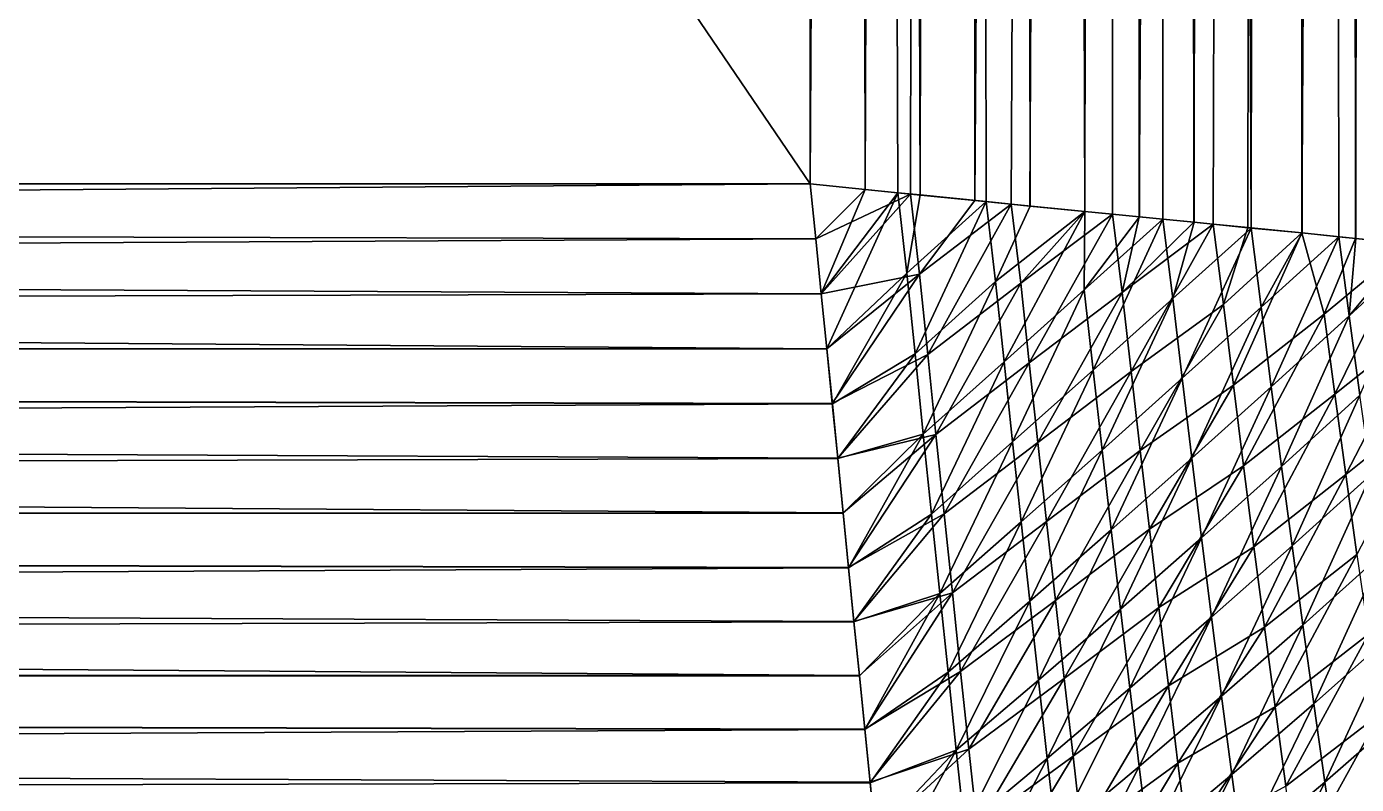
# Model space of a CAD drawing. Header units: metres. Extents: x 0 to 2.08, y -0.12 to 5.68.
# Drawn here: x 1.8686 to 1.9728, y -0.0173 to 0.0421 of the extents above; entities that cross this region are included whole.
import ezdxf

# ---------------------------------------------------------------- set-up
doc = ezdxf.new("R2010")
doc.units = ezdxf.units.M
doc.header["$LTSCALE"] = 65.185185
for name, color, linetype in [('3', 7, 'CONTINUOUS'), ('49', 7, 'CONTINUOUS'), ('5', 7, 'CONTINUOUS'), ('50', 7, 'CONTINUOUS'), ('51', 7, 'CONTINUOUS'), ('52', 7, 'CONTINUOUS'), ('54', 7, 'CONTINUOUS'), ('55', 7, 'CONTINUOUS')]:
    doc.layers.add(name, color=color, linetype=linetype)

msp = doc.modelspace()

# ---------------------------------------------------------------- linework, layer by layer
at = {"layer": '3', "color": 2, "linetype": 'CONTINUOUS'}
for points in [[(1.75709, 2.34701, 0.09868), (0.23, 0.0298, 0.09868), (1.93, 2.29219, 0.09868), (1.75709, 2.34701, 0.09868)], [(0.23, 0.0298, 0.09868), (1.93, 0.0298, 0.09868), (1.93, 2.29219, 0.09868), (0.23, 0.0298, 0.09868)]]:
    msp.add_3dface(points, dxfattribs=at)
at = {"layer": '49', "color": 2, "linetype": 'CONTINUOUS'}
for points in [[(0.23, 0.0298, -3.37132), (1.93, 0.0298, -3.37132), (1.93044, 0.02549, -3.37125), (0.23, 0.0298, -3.37132)], [(0.23, 0.01656, -3.37071), (0.23, 0.0298, -3.37132), (1.9313, 0.01688, -3.37076), (0.23, 0.01656, -3.37071)], [(1.9313, 0.01688, -3.37076), (0.23, 0.0298, -3.37132), (1.93087, 0.02119, -3.37107), (1.9313, 0.01688, -3.37076)], [(1.93087, 0.02119, -3.37107), (0.23, 0.0298, -3.37132), (1.93044, 0.02549, -3.37125), (1.93087, 0.02119, -3.37107)], [(1.93173, 0.01258, -3.37033), (0.23, 0.01656, -3.37071), (1.9313, 0.01688, -3.37076), (1.93173, 0.01258, -3.37033)], [(0.23, 0.00362, -3.36901), (0.23, 0.01656, -3.37071), (1.93259, 0.00401, -3.36908), (0.23, 0.00362, -3.36901)], [(1.93259, 0.00401, -3.36908), (0.23, 0.01656, -3.37071), (1.93216, 0.00829, -3.36977), (1.93259, 0.00401, -3.36908)], [(1.93216, 0.00829, -3.36977), (0.23, 0.01656, -3.37071), (1.93173, 0.01258, -3.37033), (1.93216, 0.00829, -3.36977)], [(1.93301, -0.00026, -3.36827), (0.23, 0.00362, -3.36901), (1.93259, 0.00401, -3.36908), (1.93301, -0.00026, -3.36827)], [(0.23, -0.00903, -3.36621), (0.23, 0.00362, -3.36901), (1.93385, -0.00873, -3.36628), (0.23, -0.00903, -3.36621)], [(1.93385, -0.00873, -3.36628), (0.23, 0.00362, -3.36901), (1.93343, -0.00451, -3.36734), (1.93385, -0.00873, -3.36628)], [(1.93343, -0.00451, -3.36734), (0.23, 0.00362, -3.36901), (1.93301, -0.00026, -3.36827), (1.93343, -0.00451, -3.36734)], [(1.93427, -0.01293, -3.3651), (0.23, -0.00903, -3.36621), (1.93385, -0.00873, -3.36628), (1.93427, -0.01293, -3.3651)], [(0.23, -0.02147, -3.36227), (0.23, -0.00903, -3.36621), (1.93511, -0.02125, -3.36236), (0.23, -0.02147, -3.36227)], [(1.93511, -0.02125, -3.36236), (0.23, -0.00903, -3.36621), (1.93469, -0.0171, -3.3638), (1.93511, -0.02125, -3.36236)], [(1.93469, -0.0171, -3.3638), (0.23, -0.00903, -3.36621), (1.93427, -0.01293, -3.3651), (1.93469, -0.0171, -3.3638)]]:
    msp.add_3dface(points, dxfattribs=at)
at = {"layer": '5', "color": 2, "linetype": 'CONTINUOUS'}
for points in [[(0.23, 0.0298, -3.37132), (0.23, 2.53502, -3.37132), (1.93, 0.0298, -3.37132), (0.23, 0.0298, -3.37132)], [(1.93, 0.0298, -3.37132), (0.23, 2.53502, -3.37132), (1.93, 2.29219, -3.37132), (1.93, 0.0298, -3.37132)]]:
    msp.add_3dface(points, dxfattribs=at)
at = {"layer": '50', "color": 2, "linetype": 'CONTINUOUS'}
for points in [[(1.93, 0.0298, -3.37132), (1.93, 2.29219, -3.37132), (1.94293, 2.28809, -3.37072), (1.93, 0.0298, -3.37132)], [(1.93, 0.0298, -3.37132), (1.94293, 2.28809, -3.37072), (1.9343, 0.02936, -3.37125), (1.93, 0.0298, -3.37132)], [(1.9343, 0.02936, -3.37125), (1.94293, 2.28809, -3.37072), (1.93785, 0.029, -3.37111), (1.9343, 0.02936, -3.37125)], [(1.93785, 0.029, -3.37111), (1.94293, 2.28809, -3.37072), (1.94291, 0.02849, -3.37076), (1.93785, 0.029, -3.37111)], [(1.94293, 2.28809, -3.37072), (1.95554, 2.28409, -3.3691), (1.94291, 0.02849, -3.37076), (1.94293, 2.28809, -3.37072)], [(1.94291, 0.02849, -3.37076), (1.95554, 2.28409, -3.3691), (1.94576, 0.02821, -3.37049), (1.94291, 0.02849, -3.37076)], [(1.94576, 0.02821, -3.37049), (1.95554, 2.28409, -3.3691), (1.94722, 0.02806, -3.37033), (1.94576, 0.02821, -3.37049)], [(1.94722, 0.02806, -3.37033), (1.95554, 2.28409, -3.3691), (1.95151, 0.02764, -3.36977), (1.94722, 0.02806, -3.37033)], [(1.95151, 0.02764, -3.36977), (1.95554, 2.28409, -3.3691), (1.95368, 0.02742, -3.36944), (1.95151, 0.02764, -3.36977)], [(1.95368, 0.02742, -3.36944), (1.95554, 2.28409, -3.3691), (1.95579, 0.02721, -3.36908), (1.95368, 0.02742, -3.36944)], [(1.95554, 2.28409, -3.3691), (1.96785, 2.28019, -3.36646), (1.95579, 0.02721, -3.36908), (1.95554, 2.28409, -3.3691)], [(1.95579, 0.02721, -3.36908), (1.96785, 2.28019, -3.36646), (1.96006, 0.02679, -3.36827), (1.95579, 0.02721, -3.36908)], [(1.96006, 0.02679, -3.36827), (1.96785, 2.28019, -3.36646), (1.96159, 0.02664, -3.36795), (1.96006, 0.02679, -3.36827)], [(1.96159, 0.02664, -3.36795), (1.96785, 2.28019, -3.36646), (1.9643, 0.02637, -3.36734), (1.96159, 0.02664, -3.36795)], [(1.9643, 0.02637, -3.36734), (1.96785, 2.28019, -3.36646), (1.96853, 0.02595, -3.36628), (1.9643, 0.02637, -3.36734)], [(1.96785, 2.28019, -3.36646), (1.97991, 2.27637, -3.36276), (1.96853, 0.02595, -3.36628), (1.96785, 2.28019, -3.36646)], [(1.96853, 0.02595, -3.36628), (1.97991, 2.27637, -3.36276), (1.97273, 0.02553, -3.3651), (1.96853, 0.02595, -3.36628)], [(1.97273, 0.02553, -3.3651), (1.97991, 2.27637, -3.36276), (1.9769, 0.02511, -3.36379), (1.97273, 0.02553, -3.3651)]]:
    msp.add_3dface(points, dxfattribs=at)
at = {"layer": '51', "color": 2, "linetype": 'CONTINUOUS'}
for points in [[(1.93, 2.29219, 0.09868), (1.93, 0.0298, 0.09868), (1.93431, 0.02936, 0.09862), (1.93, 2.29219, 0.09868)], [(1.94293, 2.28809, 0.09809), (1.93, 2.29219, 0.09868), (1.93862, 0.02893, 0.09844), (1.94293, 2.28809, 0.09809)], [(1.93862, 0.02893, 0.09844), (1.93, 2.29219, 0.09868), (1.93687, 0.0291, 0.09853), (1.93862, 0.02893, 0.09844)], [(1.93687, 0.0291, 0.09853), (1.93, 2.29219, 0.09868), (1.93431, 0.02936, 0.09862), (1.93687, 0.0291, 0.09853)], [(1.94378, 0.02841, 0.09805), (1.94293, 2.28809, 0.09809), (1.93862, 0.02893, 0.09844), (1.94378, 0.02841, 0.09805)], [(1.95554, 2.28409, 0.09647), (1.94293, 2.28809, 0.09809), (1.95153, 0.02763, 0.09713), (1.95554, 2.28409, 0.09647)], [(1.95153, 0.02763, 0.09713), (1.94293, 2.28809, 0.09809), (1.94723, 0.02806, 0.09769), (1.95153, 0.02763, 0.09713)], [(1.94723, 0.02806, 0.09769), (1.94293, 2.28809, 0.09809), (1.94378, 0.02841, 0.09805), (1.94723, 0.02806, 0.09769)], [(1.95581, 0.02721, 0.09645), (1.95554, 2.28409, 0.09647), (1.95153, 0.02763, 0.09713), (1.95581, 0.02721, 0.09645)], [(1.96785, 2.28019, 0.09383), (1.95554, 2.28409, 0.09647), (1.96455, 0.02634, 0.09465), (1.96785, 2.28019, 0.09383)], [(1.96455, 0.02634, 0.09465), (1.95554, 2.28409, 0.09647), (1.96008, 0.02679, 0.09564), (1.96455, 0.02634, 0.09465)], [(1.96008, 0.02679, 0.09564), (1.95554, 2.28409, 0.09647), (1.95764, 0.02703, 0.09612), (1.96008, 0.02679, 0.09564)], [(1.95764, 0.02703, 0.09612), (1.95554, 2.28409, 0.09647), (1.95581, 0.02721, 0.09645), (1.95764, 0.02703, 0.09612)], [(1.96855, 0.02595, 0.09364), (1.96785, 2.28019, 0.09383), (1.96455, 0.02634, 0.09465), (1.96855, 0.02595, 0.09364)], [(1.97991, 2.27637, 0.09013), (1.96785, 2.28019, 0.09383), (1.97823, 0.02497, 0.09072), (1.97991, 2.27637, 0.09013)], [(1.97823, 0.02497, 0.09072), (1.96785, 2.28019, 0.09383), (1.97693, 0.02511, 0.09115), (1.97823, 0.02497, 0.09072)], [(1.97693, 0.02511, 0.09115), (1.96785, 2.28019, 0.09383), (1.97275, 0.02553, 0.09246), (1.97693, 0.02511, 0.09115)], [(1.97275, 0.02553, 0.09246), (1.96785, 2.28019, 0.09383), (1.97143, 0.02566, 0.09285), (1.97275, 0.02553, 0.09246)], [(1.97143, 0.02566, 0.09285), (1.96785, 2.28019, 0.09383), (1.96855, 0.02595, 0.09364), (1.97143, 0.02566, 0.09285)]]:
    msp.add_3dface(points, dxfattribs=at)
at = {"layer": '52', "color": 2, "linetype": 'CONTINUOUS'}
for points in [[(1.93, 0.0298, 0.09868), (0.23, 0.0298, 0.09868), (0.23, 0.01656, 0.09808), (1.93, 0.0298, 0.09868)], [(1.93, 0.0298, 0.09868), (0.23, 0.01656, 0.09808), (1.93044, 0.02549, 0.09862), (1.93, 0.0298, 0.09868)], [(1.93044, 0.02549, 0.09862), (0.23, 0.01656, 0.09808), (1.93087, 0.02118, 0.09844), (1.93044, 0.02549, 0.09862)], [(1.93087, 0.02118, 0.09844), (0.23, 0.01656, 0.09808), (1.9313, 0.01687, 0.09813), (1.93087, 0.02118, 0.09844)], [(1.9313, 0.01687, 0.09813), (0.23, 0.01656, 0.09808), (1.93174, 0.01257, 0.09769), (1.9313, 0.01687, 0.09813)], [(0.23, 0.01656, 0.09808), (0.23, 0.00362, 0.09637), (1.93174, 0.01257, 0.09769), (0.23, 0.01656, 0.09808)], [(1.93174, 0.01257, 0.09769), (0.23, 0.00362, 0.09637), (1.93216, 0.00827, 0.09713), (1.93174, 0.01257, 0.09769)], [(1.93216, 0.00827, 0.09713), (0.23, 0.00362, 0.09637), (1.93259, 0.00399, 0.09645), (1.93216, 0.00827, 0.09713)], [(1.93259, 0.00399, 0.09645), (0.23, 0.00362, 0.09637), (1.93301, -0.00028, 0.09564), (1.93259, 0.00399, 0.09645)], [(0.23, 0.00362, 0.09637), (0.23, -0.00903, 0.09357), (1.93301, -0.00028, 0.09564), (0.23, 0.00362, 0.09637)], [(1.93301, -0.00028, 0.09564), (0.23, -0.00903, 0.09357), (1.93343, -0.00453, 0.0947), (1.93301, -0.00028, 0.09564)], [(1.93343, -0.00453, 0.0947), (0.23, -0.00903, 0.09357), (1.93385, -0.00875, 0.09364), (1.93343, -0.00453, 0.0947)], [(1.93385, -0.00875, 0.09364), (0.23, -0.00903, 0.09357), (1.93427, -0.01296, 0.09246), (1.93385, -0.00875, 0.09364)], [(0.23, -0.00903, 0.09357), (0.23, -0.02147, 0.08964), (1.93427, -0.01296, 0.09246), (0.23, -0.00903, 0.09357)], [(1.93427, -0.01296, 0.09246), (0.23, -0.02147, 0.08964), (1.93469, -0.01713, 0.09115), (1.93427, -0.01296, 0.09246)], [(1.93469, -0.01713, 0.09115), (0.23, -0.02147, 0.08964), (1.93511, -0.02127, 0.08972), (1.93469, -0.01713, 0.09115)]]:
    msp.add_3dface(points, dxfattribs=at)
at = {"layer": '54', "color": 2, "linetype": 'CONTINUOUS'}
for points in [[(1.93431, 0.02936, 0.09862), (1.93, 0.0298, 0.09868), (1.93044, 0.02549, 0.09862), (1.93431, 0.02936, 0.09862)], [(1.93431, 0.02936, 0.09862), (1.93044, 0.02549, 0.09862), (1.93087, 0.02118, 0.09844), (1.93431, 0.02936, 0.09862)], [(1.93687, 0.0291, 0.09853), (1.93431, 0.02936, 0.09862), (1.93087, 0.02118, 0.09844), (1.93687, 0.0291, 0.09853)], [(1.93687, 0.0291, 0.09853), (1.93087, 0.02118, 0.09844), (1.9313, 0.01687, 0.09813), (1.93687, 0.0291, 0.09853)], [(1.93687, 0.0291, 0.09853), (1.9313, 0.01687, 0.09813), (1.93757, 0.02279, 0.09835), (1.93687, 0.0291, 0.09853)], [(1.93862, 0.02893, 0.09844), (1.93687, 0.0291, 0.09853), (1.93757, 0.02279, 0.09835), (1.93862, 0.02893, 0.09844)], [(1.94378, 0.02841, 0.09805), (1.93862, 0.02893, 0.09844), (1.93757, 0.02279, 0.09835), (1.94378, 0.02841, 0.09805)], [(1.94378, 0.02841, 0.09805), (1.93757, 0.02279, 0.09835), (1.93822, 0.01647, 0.09792), (1.94378, 0.02841, 0.09805)], [(1.94378, 0.02841, 0.09805), (1.93822, 0.01647, 0.09792), (1.94453, 0.02214, 0.09784), (1.94378, 0.02841, 0.09805)], [(1.94723, 0.02806, 0.09769), (1.94378, 0.02841, 0.09805), (1.94453, 0.02214, 0.09784), (1.94723, 0.02806, 0.09769)], [(1.95153, 0.02763, 0.09713), (1.94723, 0.02806, 0.09769), (1.94453, 0.02214, 0.09784), (1.95153, 0.02763, 0.09713)], [(1.95153, 0.02763, 0.09713), (1.94453, 0.02214, 0.09784), (1.94519, 0.01585, 0.09738), (1.95153, 0.02763, 0.09713)], [(1.95153, 0.02763, 0.09713), (1.94519, 0.01585, 0.09738), (1.95148, 0.02149, 0.09701), (1.95153, 0.02763, 0.09713)], [(1.95581, 0.02721, 0.09645), (1.95153, 0.02763, 0.09713), (1.95148, 0.02149, 0.09701), (1.95581, 0.02721, 0.09645)], [(1.95764, 0.02703, 0.09612), (1.95581, 0.02721, 0.09645), (1.95148, 0.02149, 0.09701), (1.95764, 0.02703, 0.09612)], [(1.95764, 0.02703, 0.09612), (1.95148, 0.02149, 0.09701), (1.95217, 0.01521, 0.09651), (1.95764, 0.02703, 0.09612)], [(1.95764, 0.02703, 0.09612), (1.95217, 0.01521, 0.09651), (1.95842, 0.02082, 0.09584), (1.95764, 0.02703, 0.09612)], [(1.96008, 0.02679, 0.09564), (1.95764, 0.02703, 0.09612), (1.95842, 0.02082, 0.09584), (1.96008, 0.02679, 0.09564)], [(1.96455, 0.02634, 0.09465), (1.96008, 0.02679, 0.09564), (1.95842, 0.02082, 0.09584), (1.96455, 0.02634, 0.09465)], [(1.96455, 0.02634, 0.09465), (1.95842, 0.02082, 0.09584), (1.95915, 0.01456, 0.0953), (1.96455, 0.02634, 0.09465)], [(1.96455, 0.02634, 0.09465), (1.95915, 0.01456, 0.0953), (1.96534, 0.02014, 0.09433), (1.96455, 0.02634, 0.09465)], [(1.96855, 0.02595, 0.09364), (1.96455, 0.02634, 0.09465), (1.96534, 0.02014, 0.09433), (1.96855, 0.02595, 0.09364)], [(1.97143, 0.02566, 0.09285), (1.96855, 0.02595, 0.09364), (1.96534, 0.02014, 0.09433), (1.97143, 0.02566, 0.09285)], [(1.97143, 0.02566, 0.09285), (1.96534, 0.02014, 0.09433), (1.96613, 0.0139, 0.09374), (1.97143, 0.02566, 0.09285)], [(1.97143, 0.02566, 0.09285), (1.96613, 0.0139, 0.09374), (1.97224, 0.01946, 0.09248), (1.97143, 0.02566, 0.09285)], [(1.97275, 0.02553, 0.09246), (1.97143, 0.02566, 0.09285), (1.97224, 0.01946, 0.09248), (1.97275, 0.02553, 0.09246)], [(1.97693, 0.02511, 0.09115), (1.97275, 0.02553, 0.09246), (1.97224, 0.01946, 0.09248), (1.97693, 0.02511, 0.09115)], [(1.97823, 0.02497, 0.09072), (1.97693, 0.02511, 0.09115), (1.97224, 0.01946, 0.09248), (1.97823, 0.02497, 0.09072)], [(1.97823, 0.02497, 0.09072), (1.97224, 0.01946, 0.09248), (1.97308, 0.01325, 0.09183), (1.97823, 0.02497, 0.09072)], [(1.9313, 0.01687, 0.09813), (1.93174, 0.01257, 0.09769), (1.93757, 0.02279, 0.09835), (1.9313, 0.01687, 0.09813)], [(1.93757, 0.02279, 0.09835), (1.93174, 0.01257, 0.09769), (1.93822, 0.01647, 0.09792), (1.93757, 0.02279, 0.09835)], [(1.93822, 0.01647, 0.09792), (1.93886, 0.01017, 0.09723), (1.94453, 0.02214, 0.09784), (1.93822, 0.01647, 0.09792)], [(1.94453, 0.02214, 0.09784), (1.93886, 0.01017, 0.09723), (1.94519, 0.01585, 0.09738), (1.94453, 0.02214, 0.09784)], [(1.94519, 0.01585, 0.09738), (1.94586, 0.00957, 0.09666), (1.95148, 0.02149, 0.09701), (1.94519, 0.01585, 0.09738)], [(1.95148, 0.02149, 0.09701), (1.94586, 0.00957, 0.09666), (1.95217, 0.01521, 0.09651), (1.95148, 0.02149, 0.09701)], [(1.95217, 0.01521, 0.09651), (1.95288, 0.00894, 0.09575), (1.95842, 0.02082, 0.09584), (1.95217, 0.01521, 0.09651)], [(1.95842, 0.02082, 0.09584), (1.95288, 0.00894, 0.09575), (1.95915, 0.01456, 0.0953), (1.95842, 0.02082, 0.09584)], [(1.95915, 0.01456, 0.0953), (1.9599, 0.0083, 0.09449), (1.96534, 0.02014, 0.09433), (1.95915, 0.01456, 0.0953)], [(1.96534, 0.02014, 0.09433), (1.9599, 0.0083, 0.09449), (1.96613, 0.0139, 0.09374), (1.96534, 0.02014, 0.09433)], [(1.96613, 0.0139, 0.09374), (1.96693, 0.00766, 0.09287), (1.97224, 0.01946, 0.09248), (1.96613, 0.0139, 0.09374)], [(1.97224, 0.01946, 0.09248), (1.96693, 0.00766, 0.09287), (1.97308, 0.01325, 0.09183), (1.97224, 0.01946, 0.09248)], [(1.93174, 0.01257, 0.09769), (1.93216, 0.00827, 0.09713), (1.93822, 0.01647, 0.09792), (1.93174, 0.01257, 0.09769)], [(1.93822, 0.01647, 0.09792), (1.93216, 0.00827, 0.09713), (1.93886, 0.01017, 0.09723), (1.93822, 0.01647, 0.09792)], [(1.93886, 0.01017, 0.09723), (1.93951, 0.00392, 0.09627), (1.94519, 0.01585, 0.09738), (1.93886, 0.01017, 0.09723)], [(1.94519, 0.01585, 0.09738), (1.93951, 0.00392, 0.09627), (1.94586, 0.00957, 0.09666), (1.94519, 0.01585, 0.09738)], [(1.94586, 0.00957, 0.09666), (1.94653, 0.00331, 0.09566), (1.95217, 0.01521, 0.09651), (1.94586, 0.00957, 0.09666)], [(1.95217, 0.01521, 0.09651), (1.94653, 0.00331, 0.09566), (1.95288, 0.00894, 0.09575), (1.95217, 0.01521, 0.09651)], [(1.95288, 0.00894, 0.09575), (1.95359, 0.00269, 0.09471), (1.95915, 0.01456, 0.0953), (1.95288, 0.00894, 0.09575)], [(1.95915, 0.01456, 0.0953), (1.95359, 0.00269, 0.09471), (1.9599, 0.0083, 0.09449), (1.95915, 0.01456, 0.0953)], [(1.9599, 0.0083, 0.09449), (1.96067, 0.00206, 0.0934), (1.96613, 0.0139, 0.09374), (1.9599, 0.0083, 0.09449)], [(1.96613, 0.0139, 0.09374), (1.96067, 0.00206, 0.0934), (1.96693, 0.00766, 0.09287), (1.96613, 0.0139, 0.09374)], [(1.96693, 0.00766, 0.09287), (1.96776, 0.00143, 0.09172), (1.97308, 0.01325, 0.09183), (1.96693, 0.00766, 0.09287)], [(1.97308, 0.01325, 0.09183), (1.96776, 0.00143, 0.09172), (1.97395, 0.00703, 0.09089), (1.97308, 0.01325, 0.09183)], [(1.93216, 0.00827, 0.09713), (1.93259, 0.00399, 0.09645), (1.93886, 0.01017, 0.09723), (1.93216, 0.00827, 0.09713)], [(1.93259, 0.00399, 0.09645), (1.93301, -0.00028, 0.09564), (1.93886, 0.01017, 0.09723), (1.93259, 0.00399, 0.09645)], [(1.93886, 0.01017, 0.09723), (1.93301, -0.00028, 0.09564), (1.93951, 0.00392, 0.09627), (1.93886, 0.01017, 0.09723)], [(1.93951, 0.00392, 0.09627), (1.94015, -0.0023, 0.09504), (1.94586, 0.00957, 0.09666), (1.93951, 0.00392, 0.09627)], [(1.94586, 0.00957, 0.09666), (1.94015, -0.0023, 0.09504), (1.94653, 0.00331, 0.09566), (1.94586, 0.00957, 0.09666)], [(1.94653, 0.00331, 0.09566), (1.94721, -0.00291, 0.0944), (1.95288, 0.00894, 0.09575), (1.94653, 0.00331, 0.09566)], [(1.95288, 0.00894, 0.09575), (1.94721, -0.00291, 0.0944), (1.95359, 0.00269, 0.09471), (1.95288, 0.00894, 0.09575)], [(1.95359, 0.00269, 0.09471), (1.95432, -0.00354, 0.0934), (1.9599, 0.0083, 0.09449), (1.95359, 0.00269, 0.09471)], [(1.9599, 0.0083, 0.09449), (1.95432, -0.00354, 0.0934), (1.96067, 0.00206, 0.0934), (1.9599, 0.0083, 0.09449)], [(1.96067, 0.00206, 0.0934), (1.96145, -0.00416, 0.09203), (1.96693, 0.00766, 0.09287), (1.96067, 0.00206, 0.0934)], [(1.96693, 0.00766, 0.09287), (1.96145, -0.00416, 0.09203), (1.96776, 0.00143, 0.09172), (1.96693, 0.00766, 0.09287)], [(1.96776, 0.00143, 0.09172), (1.9686, -0.00478, 0.09028), (1.97395, 0.00703, 0.09089), (1.96776, 0.00143, 0.09172)], [(1.97395, 0.00703, 0.09089), (1.9686, -0.00478, 0.09028), (1.97485, 0.00082, 0.08967), (1.97395, 0.00703, 0.09089)], [(1.93301, -0.00028, 0.09564), (1.93343, -0.00453, 0.0947), (1.93951, 0.00392, 0.09627), (1.93301, -0.00028, 0.09564)], [(1.93951, 0.00392, 0.09627), (1.93343, -0.00453, 0.0947), (1.94015, -0.0023, 0.09504), (1.93951, 0.00392, 0.09627)], [(1.94015, -0.0023, 0.09504), (1.9408, -0.00847, 0.09355), (1.94653, 0.00331, 0.09566), (1.94015, -0.0023, 0.09504)], [(1.94653, 0.00331, 0.09566), (1.9408, -0.00847, 0.09355), (1.94721, -0.00291, 0.0944), (1.94653, 0.00331, 0.09566)], [(1.94721, -0.00291, 0.0944), (1.9479, -0.0091, 0.09286), (1.95359, 0.00269, 0.09471), (1.94721, -0.00291, 0.0944)], [(1.95359, 0.00269, 0.09471), (1.9479, -0.0091, 0.09286), (1.95432, -0.00354, 0.0934), (1.95359, 0.00269, 0.09471)], [(1.95432, -0.00354, 0.0934), (1.95505, -0.00973, 0.09181), (1.96067, 0.00206, 0.0934), (1.95432, -0.00354, 0.0934)], [(1.96067, 0.00206, 0.0934), (1.95505, -0.00973, 0.09181), (1.96145, -0.00416, 0.09203), (1.96067, 0.00206, 0.0934)], [(1.96145, -0.00416, 0.09203), (1.96224, -0.01035, 0.09038), (1.96776, 0.00143, 0.09172), (1.96145, -0.00416, 0.09203)], [(1.96776, 0.00143, 0.09172), (1.96224, -0.01035, 0.09038), (1.9686, -0.00478, 0.09028), (1.96776, 0.00143, 0.09172)], [(1.9686, -0.00478, 0.09028), (1.96946, -0.01095, 0.08857), (1.97485, 0.00082, 0.08967), (1.9686, -0.00478, 0.09028)], [(1.97485, 0.00082, 0.08967), (1.96946, -0.01095, 0.08857), (1.97576, -0.00536, 0.08816), (1.97485, 0.00082, 0.08967)], [(1.93343, -0.00453, 0.0947), (1.93385, -0.00875, 0.09364), (1.94015, -0.0023, 0.09504), (1.93343, -0.00453, 0.0947)], [(1.93385, -0.00875, 0.09364), (1.93427, -0.01296, 0.09246), (1.94015, -0.0023, 0.09504), (1.93385, -0.00875, 0.09364)], [(1.94015, -0.0023, 0.09504), (1.93427, -0.01296, 0.09246), (1.9408, -0.00847, 0.09355), (1.94015, -0.0023, 0.09504)], [(1.9408, -0.00847, 0.09355), (1.94144, -0.01459, 0.09179), (1.94721, -0.00291, 0.0944), (1.9408, -0.00847, 0.09355)], [(1.94721, -0.00291, 0.0944), (1.94144, -0.01459, 0.09179), (1.9479, -0.0091, 0.09286), (1.94721, -0.00291, 0.0944)], [(1.9479, -0.0091, 0.09286), (1.94858, -0.01523, 0.09105), (1.95432, -0.00354, 0.0934), (1.9479, -0.0091, 0.09286)], [(1.95432, -0.00354, 0.0934), (1.94858, -0.01523, 0.09105), (1.95505, -0.00973, 0.09181), (1.95432, -0.00354, 0.0934)], [(1.95505, -0.00973, 0.09181), (1.95579, -0.01586, 0.08995), (1.96145, -0.00416, 0.09203), (1.95505, -0.00973, 0.09181)], [(1.96145, -0.00416, 0.09203), (1.95579, -0.01586, 0.08995), (1.96224, -0.01035, 0.09038), (1.96145, -0.00416, 0.09203)], [(1.96224, -0.01035, 0.09038), (1.96304, -0.01649, 0.08845), (1.9686, -0.00478, 0.09028), (1.96224, -0.01035, 0.09038)], [(1.9686, -0.00478, 0.09028), (1.96304, -0.01649, 0.08845), (1.96946, -0.01095, 0.08857), (1.9686, -0.00478, 0.09028)], [(1.96946, -0.01095, 0.08857), (1.97034, -0.01708, 0.08656), (1.97576, -0.00536, 0.08816), (1.96946, -0.01095, 0.08857)], [(1.97576, -0.00536, 0.08816), (1.97034, -0.01708, 0.08656), (1.9767, -0.01152, 0.08635), (1.97576, -0.00536, 0.08816)], [(1.93427, -0.01296, 0.09246), (1.93469, -0.01713, 0.09115), (1.9408, -0.00847, 0.09355), (1.93427, -0.01296, 0.09246)], [(1.9408, -0.00847, 0.09355), (1.93469, -0.01713, 0.09115), (1.94144, -0.01459, 0.09179), (1.9408, -0.00847, 0.09355)], [(1.94144, -0.01459, 0.09179), (1.94208, -0.02064, 0.08977), (1.9479, -0.0091, 0.09286), (1.94144, -0.01459, 0.09179)], [(1.9479, -0.0091, 0.09286), (1.94208, -0.02064, 0.08977), (1.94858, -0.01523, 0.09105), (1.9479, -0.0091, 0.09286)], [(1.94858, -0.01523, 0.09105), (1.94927, -0.02129, 0.08898), (1.95505, -0.00973, 0.09181), (1.94858, -0.01523, 0.09105)], [(1.95505, -0.00973, 0.09181), (1.94927, -0.02129, 0.08898), (1.95579, -0.01586, 0.08995), (1.95505, -0.00973, 0.09181)], [(1.95579, -0.01586, 0.08995), (1.95654, -0.02194, 0.08781), (1.96224, -0.01035, 0.09038), (1.95579, -0.01586, 0.08995)], [(1.96224, -0.01035, 0.09038), (1.95654, -0.02194, 0.08781), (1.96304, -0.01649, 0.08845), (1.96224, -0.01035, 0.09038)], [(1.96304, -0.01649, 0.08845), (1.96386, -0.02256, 0.08624), (1.96946, -0.01095, 0.08857), (1.96304, -0.01649, 0.08845)], [(1.96946, -0.01095, 0.08857), (1.96386, -0.02256, 0.08624), (1.97034, -0.01708, 0.08656), (1.96946, -0.01095, 0.08857)], [(1.97034, -0.01708, 0.08656), (1.97122, -0.02314, 0.08426), (1.9767, -0.01152, 0.08635), (1.97034, -0.01708, 0.08656)], [(1.9767, -0.01152, 0.08635), (1.97122, -0.02314, 0.08426), (1.97765, -0.01762, 0.08425), (1.9767, -0.01152, 0.08635)], [(1.93469, -0.01713, 0.09115), (1.93511, -0.02127, 0.08972), (1.94144, -0.01459, 0.09179), (1.93469, -0.01713, 0.09115)], [(1.93511, -0.02127, 0.08972), (1.93553, -0.02537, 0.08817), (1.94144, -0.01459, 0.09179), (1.93511, -0.02127, 0.08972)], [(1.94144, -0.01459, 0.09179), (1.93553, -0.02537, 0.08817), (1.94208, -0.02064, 0.08977), (1.94144, -0.01459, 0.09179)], [(1.94208, -0.02064, 0.08977), (1.94272, -0.02661, 0.08748), (1.94858, -0.01523, 0.09105), (1.94208, -0.02064, 0.08977)], [(1.94858, -0.01523, 0.09105), (1.94272, -0.02661, 0.08748), (1.94927, -0.02129, 0.08898), (1.94858, -0.01523, 0.09105)], [(1.94927, -0.02129, 0.08898), (1.94996, -0.02728, 0.08664), (1.95579, -0.01586, 0.08995), (1.94927, -0.02129, 0.08898)], [(1.95579, -0.01586, 0.08995), (1.94996, -0.02728, 0.08664), (1.95654, -0.02194, 0.08781), (1.95579, -0.01586, 0.08995)], [(1.95654, -0.02194, 0.08781), (1.95729, -0.02794, 0.08541), (1.96304, -0.01649, 0.08845), (1.95654, -0.02194, 0.08781)], [(1.96304, -0.01649, 0.08845), (1.95729, -0.02794, 0.08541), (1.96386, -0.02256, 0.08624), (1.96304, -0.01649, 0.08845)], [(1.96386, -0.02256, 0.08624), (1.96468, -0.02856, 0.08375), (1.97034, -0.01708, 0.08656), (1.96386, -0.02256, 0.08624)], [(1.97034, -0.01708, 0.08656), (1.96468, -0.02856, 0.08375), (1.97122, -0.02314, 0.08426), (1.97034, -0.01708, 0.08656)]]:
    msp.add_3dface(points, dxfattribs=at)
at = {"layer": '55', "color": 2, "linetype": 'CONTINUOUS'}
for points in [[(1.93044, 0.02549, -3.37125), (1.93, 0.0298, -3.37132), (1.9343, 0.02936, -3.37125), (1.93044, 0.02549, -3.37125)], [(1.93044, 0.02549, -3.37125), (1.9343, 0.02936, -3.37125), (1.93785, 0.029, -3.37111), (1.93044, 0.02549, -3.37125)], [(1.93087, 0.02119, -3.37107), (1.93044, 0.02549, -3.37125), (1.93785, 0.029, -3.37111), (1.93087, 0.02119, -3.37107)], [(1.93087, 0.02119, -3.37107), (1.93785, 0.029, -3.37111), (1.93856, 0.02272, -3.37093), (1.93087, 0.02119, -3.37107)], [(1.93785, 0.029, -3.37111), (1.94291, 0.02849, -3.37076), (1.93856, 0.02272, -3.37093), (1.93785, 0.029, -3.37111)], [(1.94291, 0.02849, -3.37076), (1.94576, 0.02821, -3.37049), (1.93856, 0.02272, -3.37093), (1.94291, 0.02849, -3.37076)], [(1.94576, 0.02821, -3.37049), (1.93921, 0.01643, -3.3705), (1.93856, 0.02272, -3.37093), (1.94576, 0.02821, -3.37049)], [(1.93921, 0.01643, -3.3705), (1.94576, 0.02821, -3.37049), (1.94651, 0.02201, -3.37027), (1.93921, 0.01643, -3.3705)], [(1.94576, 0.02821, -3.37049), (1.94722, 0.02806, -3.37033), (1.95151, 0.02764, -3.36977), (1.94576, 0.02821, -3.37049)], [(1.94576, 0.02821, -3.37049), (1.95151, 0.02764, -3.36977), (1.94651, 0.02201, -3.37027), (1.94576, 0.02821, -3.37049)], [(1.95151, 0.02764, -3.36977), (1.95368, 0.02742, -3.36944), (1.94651, 0.02201, -3.37027), (1.95151, 0.02764, -3.36977)], [(1.95368, 0.02742, -3.36944), (1.94717, 0.01577, -3.36981), (1.94651, 0.02201, -3.37027), (1.95368, 0.02742, -3.36944)], [(1.94717, 0.01577, -3.36981), (1.95368, 0.02742, -3.36944), (1.95444, 0.02128, -3.36918), (1.94717, 0.01577, -3.36981)], [(1.95368, 0.02742, -3.36944), (1.95579, 0.02721, -3.36908), (1.95444, 0.02128, -3.36918), (1.95368, 0.02742, -3.36944)], [(1.95579, 0.02721, -3.36908), (1.96006, 0.02679, -3.36827), (1.95444, 0.02128, -3.36918), (1.95579, 0.02721, -3.36908)], [(1.96006, 0.02679, -3.36827), (1.96159, 0.02664, -3.36795), (1.95444, 0.02128, -3.36918), (1.96006, 0.02679, -3.36827)], [(1.96159, 0.02664, -3.36795), (1.95515, 0.01509, -3.36868), (1.95444, 0.02128, -3.36918), (1.96159, 0.02664, -3.36795)], [(1.95515, 0.01509, -3.36868), (1.96159, 0.02664, -3.36795), (1.96239, 0.02035, -3.36764), (1.95515, 0.01509, -3.36868)], [(1.96159, 0.02664, -3.36795), (1.9643, 0.02637, -3.36734), (1.96239, 0.02035, -3.36764), (1.96159, 0.02664, -3.36795)], [(1.9643, 0.02637, -3.36734), (1.96853, 0.02595, -3.36628), (1.96239, 0.02035, -3.36764), (1.9643, 0.02637, -3.36734)], [(1.96853, 0.02595, -3.36628), (1.96316, 0.01402, -3.36706), (1.96239, 0.02035, -3.36764), (1.96853, 0.02595, -3.36628)], [(1.96316, 0.01402, -3.36706), (1.96853, 0.02595, -3.36628), (1.97028, 0.01959, -3.36567), (1.96316, 0.01402, -3.36706)], [(1.96853, 0.02595, -3.36628), (1.97273, 0.02553, -3.3651), (1.97028, 0.01959, -3.36567), (1.96853, 0.02595, -3.36628)], [(1.97273, 0.02553, -3.3651), (1.9769, 0.02511, -3.36379), (1.97028, 0.01959, -3.36567), (1.97273, 0.02553, -3.3651)], [(1.9769, 0.02511, -3.36379), (1.97111, 0.01332, -3.36503), (1.97028, 0.01959, -3.36567), (1.9769, 0.02511, -3.36379)], [(1.97111, 0.01332, -3.36503), (1.9769, 0.02511, -3.36379), (1.97812, 0.01887, -3.36325), (1.97111, 0.01332, -3.36503)], [(1.9313, 0.01688, -3.37076), (1.93087, 0.02119, -3.37107), (1.93856, 0.02272, -3.37093), (1.9313, 0.01688, -3.37076)], [(1.93173, 0.01258, -3.37033), (1.9313, 0.01688, -3.37076), (1.93856, 0.02272, -3.37093), (1.93173, 0.01258, -3.37033)], [(1.93921, 0.01643, -3.3705), (1.93173, 0.01258, -3.37033), (1.93856, 0.02272, -3.37093), (1.93921, 0.01643, -3.3705)], [(1.93985, 0.01016, -3.36981), (1.93921, 0.01643, -3.3705), (1.94651, 0.02201, -3.37027), (1.93985, 0.01016, -3.36981)], [(1.94717, 0.01577, -3.36981), (1.93985, 0.01016, -3.36981), (1.94651, 0.02201, -3.37027), (1.94717, 0.01577, -3.36981)], [(1.94784, 0.00954, -3.36909), (1.94717, 0.01577, -3.36981), (1.95444, 0.02128, -3.36918), (1.94784, 0.00954, -3.36909)], [(1.95515, 0.01509, -3.36868), (1.94784, 0.00954, -3.36909), (1.95444, 0.02128, -3.36918), (1.95515, 0.01509, -3.36868)], [(1.95586, 0.00891, -3.36792), (1.95515, 0.01509, -3.36868), (1.96239, 0.02035, -3.36764), (1.95586, 0.00891, -3.36792)], [(1.96316, 0.01402, -3.36706), (1.95586, 0.00891, -3.36792), (1.96239, 0.02035, -3.36764), (1.96316, 0.01402, -3.36706)], [(1.96395, 0.00769, -3.3662), (1.96316, 0.01402, -3.36706), (1.97028, 0.01959, -3.36567), (1.96395, 0.00769, -3.3662)], [(1.97111, 0.01332, -3.36503), (1.96395, 0.00769, -3.3662), (1.97028, 0.01959, -3.36567), (1.97111, 0.01332, -3.36503)], [(1.97197, 0.00703, -3.3641), (1.97111, 0.01332, -3.36503), (1.97812, 0.01887, -3.36325), (1.97197, 0.00703, -3.3641)], [(1.97903, 0.01266, -3.36253), (1.97197, 0.00703, -3.3641), (1.97812, 0.01887, -3.36325), (1.97903, 0.01266, -3.36253)], [(1.93216, 0.00829, -3.36977), (1.93173, 0.01258, -3.37033), (1.93921, 0.01643, -3.3705), (1.93216, 0.00829, -3.36977)], [(1.93985, 0.01016, -3.36981), (1.93216, 0.00829, -3.36977), (1.93921, 0.01643, -3.3705), (1.93985, 0.01016, -3.36981)], [(1.9405, 0.00393, -3.36885), (1.93985, 0.01016, -3.36981), (1.94717, 0.01577, -3.36981), (1.9405, 0.00393, -3.36885)], [(1.94784, 0.00954, -3.36909), (1.9405, 0.00393, -3.36885), (1.94717, 0.01577, -3.36981), (1.94784, 0.00954, -3.36909)], [(1.94852, 0.00334, -3.3681), (1.94784, 0.00954, -3.36909), (1.95515, 0.01509, -3.36868), (1.94852, 0.00334, -3.3681)], [(1.95586, 0.00891, -3.36792), (1.94852, 0.00334, -3.3681), (1.95515, 0.01509, -3.36868), (1.95586, 0.00891, -3.36792)], [(1.95658, 0.00274, -3.36688), (1.95586, 0.00891, -3.36792), (1.96316, 0.01402, -3.36706), (1.95658, 0.00274, -3.36688)], [(1.96395, 0.00769, -3.3662), (1.95658, 0.00274, -3.36688), (1.96316, 0.01402, -3.36706), (1.96395, 0.00769, -3.3662)], [(1.96476, 0.00136, -3.36505), (1.96395, 0.00769, -3.3662), (1.97111, 0.01332, -3.36503), (1.96476, 0.00136, -3.36505)], [(1.97197, 0.00703, -3.3641), (1.96476, 0.00136, -3.36505), (1.97111, 0.01332, -3.36503), (1.97197, 0.00703, -3.3641)], [(1.97285, 0.00076, -3.36288), (1.97197, 0.00703, -3.3641), (1.97903, 0.01266, -3.36253), (1.97285, 0.00076, -3.36288)], [(1.93259, 0.00401, -3.36908), (1.93216, 0.00829, -3.36977), (1.93985, 0.01016, -3.36981), (1.93259, 0.00401, -3.36908)], [(1.93301, -0.00026, -3.36827), (1.93259, 0.00401, -3.36908), (1.93985, 0.01016, -3.36981), (1.93301, -0.00026, -3.36827)], [(1.9405, 0.00393, -3.36885), (1.93301, -0.00026, -3.36827), (1.93985, 0.01016, -3.36981), (1.9405, 0.00393, -3.36885)], [(1.94114, -0.00226, -3.36763), (1.9405, 0.00393, -3.36885), (1.94784, 0.00954, -3.36909), (1.94114, -0.00226, -3.36763)], [(1.94852, 0.00334, -3.3681), (1.94114, -0.00226, -3.36763), (1.94784, 0.00954, -3.36909), (1.94852, 0.00334, -3.3681)], [(1.94921, -0.00284, -3.36684), (1.94852, 0.00334, -3.3681), (1.95586, 0.00891, -3.36792), (1.94921, -0.00284, -3.36684)], [(1.95658, 0.00274, -3.36688), (1.94921, -0.00284, -3.36684), (1.95586, 0.00891, -3.36792), (1.95658, 0.00274, -3.36688)], [(1.95732, -0.00341, -3.36558), (1.95658, 0.00274, -3.36688), (1.96395, 0.00769, -3.3662), (1.95732, -0.00341, -3.36558)], [(1.96476, 0.00136, -3.36505), (1.95732, -0.00341, -3.36558), (1.96395, 0.00769, -3.3662), (1.96476, 0.00136, -3.36505)], [(1.96559, -0.00493, -3.36361), (1.96476, 0.00136, -3.36505), (1.97197, 0.00703, -3.3641), (1.96559, -0.00493, -3.36361)], [(1.97285, 0.00076, -3.36288), (1.96559, -0.00493, -3.36361), (1.97197, 0.00703, -3.3641), (1.97285, 0.00076, -3.36288)], [(1.93343, -0.00451, -3.36734), (1.93301, -0.00026, -3.36827), (1.9405, 0.00393, -3.36885), (1.93343, -0.00451, -3.36734)], [(1.94114, -0.00226, -3.36763), (1.93343, -0.00451, -3.36734), (1.9405, 0.00393, -3.36885), (1.94114, -0.00226, -3.36763)], [(1.94179, -0.00841, -3.36614), (1.94114, -0.00226, -3.36763), (1.94852, 0.00334, -3.3681), (1.94179, -0.00841, -3.36614)], [(1.94921, -0.00284, -3.36684), (1.94179, -0.00841, -3.36614), (1.94852, 0.00334, -3.3681), (1.94921, -0.00284, -3.36684)], [(1.9499, -0.00897, -3.36531), (1.94921, -0.00284, -3.36684), (1.95658, 0.00274, -3.36688), (1.9499, -0.00897, -3.36531)], [(1.95732, -0.00341, -3.36558), (1.9499, -0.00897, -3.36531), (1.95658, 0.00274, -3.36688), (1.95732, -0.00341, -3.36558)], [(1.95807, -0.00953, -3.36401), (1.95732, -0.00341, -3.36558), (1.96476, 0.00136, -3.36505), (1.95807, -0.00953, -3.36401)], [(1.96559, -0.00493, -3.36361), (1.95807, -0.00953, -3.36401), (1.96476, 0.00136, -3.36505), (1.96559, -0.00493, -3.36361)], [(1.96643, -0.01119, -3.36188), (1.96559, -0.00493, -3.36361), (1.97285, 0.00076, -3.36288), (1.96643, -0.01119, -3.36188)], [(1.97376, -0.00549, -3.36136), (1.96643, -0.01119, -3.36188), (1.97285, 0.00076, -3.36288), (1.97376, -0.00549, -3.36136)], [(1.93385, -0.00873, -3.36628), (1.93343, -0.00451, -3.36734), (1.94114, -0.00226, -3.36763), (1.93385, -0.00873, -3.36628)], [(1.93427, -0.01293, -3.3651), (1.93385, -0.00873, -3.36628), (1.94114, -0.00226, -3.36763), (1.93427, -0.01293, -3.3651)], [(1.94179, -0.00841, -3.36614), (1.93427, -0.01293, -3.3651), (1.94114, -0.00226, -3.36763), (1.94179, -0.00841, -3.36614)], [(1.94244, -0.01451, -3.36439), (1.94179, -0.00841, -3.36614), (1.94921, -0.00284, -3.36684), (1.94244, -0.01451, -3.36439)], [(1.9499, -0.00897, -3.36531), (1.94244, -0.01451, -3.36439), (1.94921, -0.00284, -3.36684), (1.9499, -0.00897, -3.36531)], [(1.9506, -0.01506, -3.36352), (1.9499, -0.00897, -3.36531), (1.95732, -0.00341, -3.36558), (1.9506, -0.01506, -3.36352)], [(1.95807, -0.00953, -3.36401), (1.9506, -0.01506, -3.36352), (1.95732, -0.00341, -3.36558), (1.95807, -0.00953, -3.36401)], [(1.95882, -0.0156, -3.36216), (1.95807, -0.00953, -3.36401), (1.96559, -0.00493, -3.36361), (1.95882, -0.0156, -3.36216)], [(1.96643, -0.01119, -3.36188), (1.95882, -0.0156, -3.36216), (1.96559, -0.00493, -3.36361), (1.96643, -0.01119, -3.36188)], [(1.96728, -0.0174, -3.35985), (1.96643, -0.01119, -3.36188), (1.97376, -0.00549, -3.36136), (1.96728, -0.0174, -3.35985)], [(1.97468, -0.0117, -3.35955), (1.96728, -0.0174, -3.35985), (1.97376, -0.00549, -3.36136), (1.97468, -0.0117, -3.35955)], [(1.93469, -0.0171, -3.3638), (1.93427, -0.01293, -3.3651), (1.94179, -0.00841, -3.36614), (1.93469, -0.0171, -3.3638)], [(1.94244, -0.01451, -3.36439), (1.93469, -0.0171, -3.3638), (1.94179, -0.00841, -3.36614), (1.94244, -0.01451, -3.36439)], [(1.94308, -0.02054, -3.36238), (1.94244, -0.01451, -3.36439), (1.9499, -0.00897, -3.36531), (1.94308, -0.02054, -3.36238)], [(1.9506, -0.01506, -3.36352), (1.94308, -0.02054, -3.36238), (1.9499, -0.00897, -3.36531), (1.9506, -0.01506, -3.36352)], [(1.95129, -0.02109, -3.36147), (1.9506, -0.01506, -3.36352), (1.95807, -0.00953, -3.36401), (1.95129, -0.02109, -3.36147)], [(1.95882, -0.0156, -3.36216), (1.95129, -0.02109, -3.36147), (1.95807, -0.00953, -3.36401), (1.95882, -0.0156, -3.36216)], [(1.95959, -0.0216, -3.36005), (1.95882, -0.0156, -3.36216), (1.96643, -0.01119, -3.36188), (1.95959, -0.0216, -3.36005)], [(1.96728, -0.0174, -3.35985), (1.95959, -0.0216, -3.36005), (1.96643, -0.01119, -3.36188), (1.96728, -0.0174, -3.35985)], [(1.96815, -0.02355, -3.35754), (1.96728, -0.0174, -3.35985), (1.97468, -0.0117, -3.35955), (1.96815, -0.02355, -3.35754)], [(1.97562, -0.01786, -3.35744), (1.96815, -0.02355, -3.35754), (1.97468, -0.0117, -3.35955), (1.97562, -0.01786, -3.35744)], [(1.93511, -0.02125, -3.36236), (1.93469, -0.0171, -3.3638), (1.94244, -0.01451, -3.36439), (1.93511, -0.02125, -3.36236)], [(1.94308, -0.02054, -3.36238), (1.93511, -0.02125, -3.36236), (1.94244, -0.01451, -3.36439), (1.94308, -0.02054, -3.36238)], [(1.94372, -0.02649, -3.36011), (1.94308, -0.02054, -3.36238), (1.9506, -0.01506, -3.36352), (1.94372, -0.02649, -3.36011)], [(1.95129, -0.02109, -3.36147), (1.94372, -0.02649, -3.36011), (1.9506, -0.01506, -3.36352), (1.95129, -0.02109, -3.36147)], [(1.95199, -0.02703, -3.35915), (1.95129, -0.02109, -3.36147), (1.95882, -0.0156, -3.36216), (1.95199, -0.02703, -3.35915)], [(1.95959, -0.0216, -3.36005), (1.95199, -0.02703, -3.35915), (1.95882, -0.0156, -3.36216), (1.95959, -0.0216, -3.36005)]]:
    msp.add_3dface(points, dxfattribs=at)

doc.saveas('drawing.dxf')
